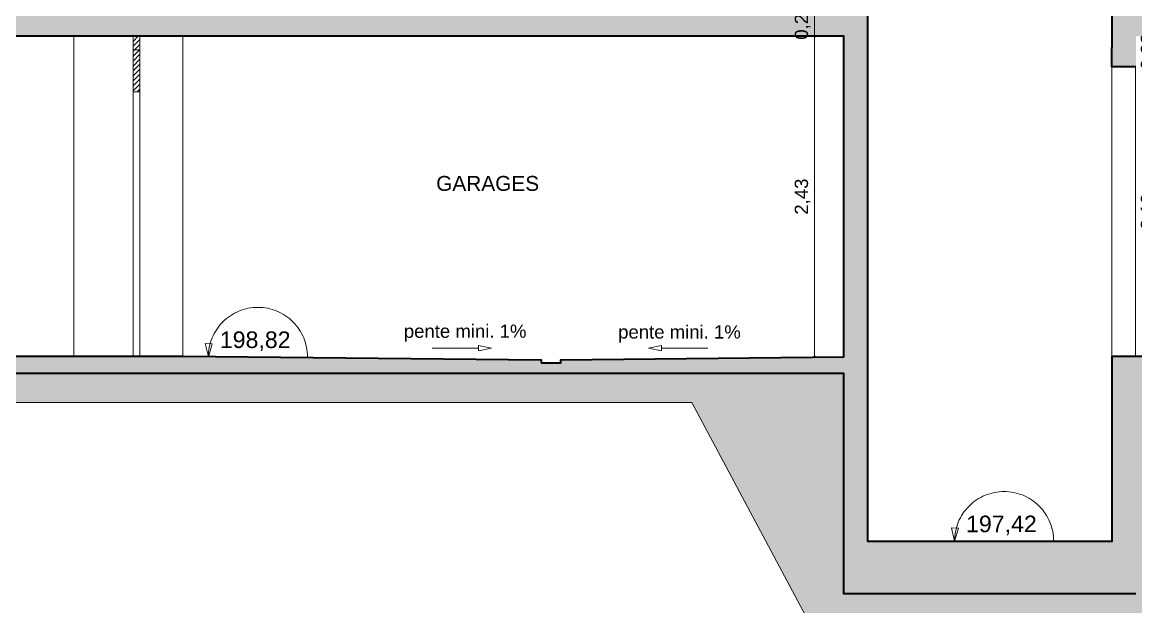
# Model space of a CAD drawing. Header units: metres. Extents: x 1838950 to 1842843, y 5171318 to 5174224.
# Drawn here: x 1841208.36 to 1841216.79, y 5171389.48 to 5171393.91 of the extents above; entities that cross this region are included whole.
import ezdxf

# ---------------------------------------------------------------- set-up
doc = ezdxf.new("R2010")
doc.units = ezdxf.units.M
doc.header["$LTSCALE"] = 0.0254
doc.header["$PDMODE"] = 1
doc.header["$PDSIZE"] = -2
doc.layers.get('0').update_dxf_attribs({"lineweight": 18})
doc.layers.get('DEFPOINTS').update_dxf_attribs({"lineweight": 18})
doc.layers.add('00 CHAZAL Coupe A.5', color=7, linetype='Continuous', lineweight=18)
doc.layers.add('00 CHAZAL INVISIBLE ARCHI', color=7, linetype='Continuous', lineweight=5)
doc.styles.add('Arial', font='arial.ttf')
doc.dimstyles.new('IS', dxfattribs={"dimtxt": 302.065972, "dimasz": 9.92187e-05, "dimexe": 2e-07, "dimexo": 1e-06, "dimgap": 3e-07, "dimtad": 1, "dimzin": 3, "dimtxsty": 'Arial', "dimblk": 'DOT', "dimblk1": 'DOT', "dimblk2": 'DOT', "dimcen": 0, "dimdle": 1e-06, "dimazin": 0, "dimtfac": 1, "dimtix": 1, "dimtmove": 0, "dimatfit": 0, "dimldrblk": 'DOT', "dimfxl": 1e-06, "dimfxlon": 1, "dimfrac": 2, "dimtolj": 1, "dimtzin": 3, "dimarcsym": 0})

# ---------------------------------------------------------------- blocks, each defined once
blk = doc.blocks.new('Groupe-1723-1')
at = {"layer": '00 CHAZAL Coupe A.5', "color": 7, "linetype": 'Continuous', "lineweight": 5, "flags": 128}
blk.add_lwpolyline([(1841209.7732, 5171391.3752), (1841209.7737, 5171391.3936), (1841209.775, 5171391.4119), (1841209.7773, 5171391.4302), (1841209.7804, 5171391.4484), (1841209.7845, 5171391.4663), (1841209.7894, 5171391.4841), (1841209.7952, 5171391.5016), (1841209.8018, 5171391.5188), (1841209.8092, 5171391.5356), (1841209.8175, 5171391.552), (1841209.8266, 5171391.5681), (1841209.8365, 5171391.5836), (1841209.8471, 5171391.5987), (1841209.8584, 5171391.6132), (1841209.8704, 5171391.6272), (1841209.8831, 5171391.6405), (1841209.8964, 5171391.6532), (1841209.9104, 5171391.6652), (1841209.9249, 5171391.6766), (1841209.94, 5171391.6872), (1841209.9555, 5171391.697), (1841209.9715, 5171391.7061), (1841209.988, 5171391.7144), (1841210.0048, 5171391.7218), (1841210.022, 5171391.7285), (1841210.0395, 5171391.7342), (1841210.0573, 5171391.7392), (1841210.0752, 5171391.7432), (1841210.0934, 5171391.7464), (1841210.1116, 5171391.7486), (1841210.13, 5171391.75), (1841210.1484, 5171391.7504), (1841210.1668, 5171391.75), (1841210.1852, 5171391.7486), (1841210.2035, 5171391.7464), (1841210.2216, 5171391.7432), (1841210.2396, 5171391.7392), (1841210.2573, 5171391.7343), (1841210.2748, 5171391.7285), (1841210.292, 5171391.7219), (1841210.3089, 5171391.7144), (1841210.3253, 5171391.7061), (1841210.3413, 5171391.6971), (1841210.3569, 5171391.6872), (1841210.3719, 5171391.6766), (1841210.3865, 5171391.6653), (1841210.4004, 5171391.6532), (1841210.4138, 5171391.6405), (1841210.4265, 5171391.6272), (1841210.4385, 5171391.6133), (1841210.4498, 5171391.5987), (1841210.4604, 5171391.5837), (1841210.4703, 5171391.5681), (1841210.4794, 5171391.5521), (1841210.4876, 5171391.5357), (1841210.4951, 5171391.5188), (1841210.5017, 5171391.5016), (1841210.5075, 5171391.4842), (1841210.5124, 5171391.4664), (1841210.5165, 5171391.4484), (1841210.5196, 5171391.4303), (1841210.5219, 5171391.412), (1841210.5232, 5171391.3936), (1841210.5237, 5171391.3752)], dxfattribs=at)
blk.add_lwpolyline([(1841209.803, 5171391.4743), (1841209.7732, 5171391.3752), (1841209.7495, 5171391.4759)], close=True, dxfattribs=at)
at = {"layer": '00 CHAZAL Coupe A.5', "color": 7, "insert": (1841209.86, 5171391.5682), "char_height": 0.1254, "attachment_point": 1, "rotation": 0.006, "line_spacing_factor": 0.96984, "style": 'Arial'}
blk.add_mtext('198,82', dxfattribs=at)
blk = doc.blocks.new('Groupe-1753-1')
at = {"layer": '00 CHAZAL Coupe A.5', "linetype": 'Continuous', "lineweight": 5}
h = blk.add_hatch(dxfattribs=at)
h.set_pattern_fill('BETON-2', style=0, pattern_type=2)
h.set_pattern_definition([(45, (0, 0), (0.01984375, -0.01763888888889), [])])
h.paths.add_polyline_path([(1841209.205, 5171393.8023), (1841209.255, 5171393.8023), (1841209.255, 5171393.381), (1841209.205, 5171393.381)])
at = {"layer": '00 CHAZAL Coupe A.5', "color": 7, "linetype": 'Continuous', "lineweight": 13, "flags": 128}
blk.add_lwpolyline([(1841209.205, 5171393.8023), (1841209.255, 5171393.8023), (1841209.255, 5171393.381), (1841209.205, 5171393.381)], close=True, dxfattribs=at)
at = {"layer": '00 CHAZAL Coupe A.5', "color": 7, "linetype": 'Continuous', "lineweight": 5, "flags": 128}
blk.add_lwpolyline([(1841209.205, 5171393.701), (1841209.255, 5171393.701), (1841209.255, 5171391.3812), (1841209.205, 5171391.3812)], close=True, dxfattribs=at)
blk = doc.blocks.new('Groupe-1851-1')
at = {"layer": '00 CHAZAL Coupe A.5', "color": 7, "linetype": 'Continuous', "lineweight": 5, "flags": 128}
blk.add_lwpolyline([(1841215.4229, 5171389.981), (1841215.4233, 5171389.9994), (1841215.4247, 5171390.0178), (1841215.427, 5171390.036), (1841215.4301, 5171390.0542), (1841215.4341, 5171390.0722), (1841215.439, 5171390.0899), (1841215.4448, 5171390.1074), (1841215.4514, 5171390.1246), (1841215.4589, 5171390.1414), (1841215.4672, 5171390.1579), (1841215.4763, 5171390.1739), (1841215.4861, 5171390.1894), (1841215.4967, 5171390.2045), (1841215.508, 5171390.219), (1841215.5201, 5171390.233), (1841215.5328, 5171390.2463), (1841215.5461, 5171390.259), (1841215.56, 5171390.271), (1841215.5746, 5171390.2824), (1841215.5896, 5171390.293), (1841215.6052, 5171390.3028), (1841215.6212, 5171390.3119), (1841215.6377, 5171390.3202), (1841215.6545, 5171390.3277), (1841215.6717, 5171390.3343), (1841215.6892, 5171390.3401), (1841215.7069, 5171390.345), (1841215.7249, 5171390.349), (1841215.743, 5171390.3522), (1841215.7613, 5171390.3544), (1841215.7797, 5171390.3558), (1841215.7981, 5171390.3562), (1841215.8165, 5171390.3558), (1841215.8349, 5171390.3544), (1841215.8531, 5171390.3522), (1841215.8713, 5171390.349), (1841215.8892, 5171390.345), (1841215.907, 5171390.3401), (1841215.9245, 5171390.3343), (1841215.9417, 5171390.3277), (1841215.9585, 5171390.3202), (1841215.975, 5171390.312), (1841215.991, 5171390.3029), (1841216.0065, 5171390.293), (1841216.0216, 5171390.2824), (1841216.0361, 5171390.2711), (1841216.0501, 5171390.2591), (1841216.0634, 5171390.2464), (1841216.0761, 5171390.233), (1841216.0881, 5171390.2191), (1841216.0995, 5171390.2046), (1841216.1101, 5171390.1895), (1841216.1199, 5171390.174), (1841216.129, 5171390.1579), (1841216.1373, 5171390.1415), (1841216.1448, 5171390.1246), (1841216.1514, 5171390.1075), (1841216.1572, 5171390.09), (1841216.1621, 5171390.0722), (1841216.1661, 5171390.0543), (1841216.1693, 5171390.0361), (1841216.1715, 5171390.0178), (1841216.1729, 5171389.9995), (1841216.1733, 5171389.9811)], dxfattribs=at)
blk.add_lwpolyline([(1841215.4527, 5171390.0801), (1841215.4229, 5171389.981), (1841215.3991, 5171390.0817)], close=True, dxfattribs=at)
at = {"layer": '00 CHAZAL Coupe A.5', "color": 18, "insert": (1841215.5097, 5171390.1741), "char_height": 0.1254, "attachment_point": 1, "rotation": 0.006, "line_spacing_factor": 0.96984, "style": 'Arial'}
blk.add_mtext('197,42', dxfattribs=at)
blk = doc.blocks.new('_DOT')
at = {"color": 0, "linetype": 'ByBlock', "lineweight": -2}
blk.add_line((-0.5, 0), (-1, 0), dxfattribs=at)
at = {"color": 0, "linetype": 'ByBlock', "const_width": 0.5}
blk.add_lwpolyline([(-0.25, 0, 1), (0.25, 0, 1)], format="xyb", close=True, dxfattribs=at)
blk = doc.blocks.new('*D539')
at = {"layer": '00 CHAZAL Coupe A.5', "color": 0, "linetype": 'Continuous', "lineweight": -2, "transparency": 16777216}
for p, q in [((1841214.3629, 5171394.0441), (1841214.3629, 5171394.0639)), ((1841214.3631, 5171394.0242), (1841214.3629, 5171394.0242)), ((1841214.3629, 5171394.0242), (1841214.3629, 5171393.8023)), ((1841214.3631, 5171393.8023), (1841214.3629, 5171393.8023)), ((1841214.3629, 5171393.7824), (1841214.3629, 5171393.7626))]:
    blk.add_line(p, q, dxfattribs=at)
at = {"layer": 'DEFPOINTS', "color": 0, "transparency": 16777216}
for p in [(1841214.5848, 5171394.0242), (1841214.3629, 5171393.8023), (1841214.5848, 5171393.8023)]:
    blk.add_point(p, dxfattribs=at)
at = {"layer": '00 CHAZAL Coupe A.5', "color": 0, "lineweight": -2, "transparency": 16777216, "xscale": 0.01984375, "yscale": 0.01984375, "zscale": 0.01984375}
for p, rotation in [((1841214.3629, 5171394.0242), 270), ((1841214.3629, 5171393.8023), 90)]:
    blk.add_blockref('_DOT', p, dxfattribs=dict(at, rotation=rotation))
at = {"layer": '00 CHAZAL Coupe A.5', "color": 0, "lineweight": 5, "transparency": 16777216, "insert": (1841214.2725, 5171393.9132), "char_height": 0.10051, "attachment_point": 5, "rotation": 90, "style": 'Arial'}
blk.add_mtext('\\A1;0,22', dxfattribs=at)
blk = doc.blocks.new('*D540')
at = {"layer": '00 CHAZAL Coupe A.5', "color": 0, "linetype": 'Continuous', "lineweight": -2, "transparency": 16777216}
for p, q in [((1841214.3631, 5171393.8023), (1841214.3629, 5171393.8023)), ((1841214.3629, 5171393.7824), (1841214.3629, 5171391.3951)), ((1841214.3631, 5171391.3753), (1841214.3629, 5171391.3753))]:
    blk.add_line(p, q, dxfattribs=at)
at = {"layer": 'DEFPOINTS', "color": 0, "transparency": 16777216}
for p in [(1841214.5848, 5171393.8023), (1841214.3629, 5171391.3753), (1841214.5848, 5171391.3753)]:
    blk.add_point(p, dxfattribs=at)
at = {"layer": '00 CHAZAL Coupe A.5', "color": 0, "lineweight": -2, "transparency": 16777216, "xscale": 0.01984375, "yscale": 0.01984375, "zscale": 0.01984375}
for p, rotation in [((1841214.3629, 5171393.8023), 90), ((1841214.3629, 5171391.3753), 270)]:
    blk.add_blockref('_DOT', p, dxfattribs=dict(at, rotation=rotation))
at = {"layer": '00 CHAZAL Coupe A.5', "color": 0, "lineweight": 5, "transparency": 16777216, "insert": (1841214.2725, 5171392.5888), "char_height": 0.10051, "attachment_point": 5, "rotation": 90, "style": 'Arial'}
blk.add_mtext('\\A1;2,43', dxfattribs=at)
blk = doc.blocks.new('*D554')
at = {"layer": '00 CHAZAL Coupe A.5', "color": 0, "linetype": 'Continuous', "lineweight": -2, "transparency": 16777216}
for p, q in [((1841216.9829, 5171393.8221), (1841216.9829, 5171393.842)), ((1841216.9831, 5171393.8023), (1841216.9829, 5171393.8023)), ((1841216.9829, 5171393.8023), (1841216.9829, 5171393.571)), ((1841216.9827, 5171393.571), (1841216.9829, 5171393.571)), ((1841216.9829, 5171393.5511), (1841216.9829, 5171393.5313))]:
    blk.add_line(p, q, dxfattribs=at)
at = {"layer": 'DEFPOINTS', "color": 0, "transparency": 16777216}
for p in [(1841217.2464, 5171393.8023), (1841216.7687, 5171393.571), (1841216.9829, 5171393.571)]:
    blk.add_point(p, dxfattribs=at)
at = {"layer": '00 CHAZAL Coupe A.5', "color": 0, "lineweight": -2, "transparency": 16777216, "xscale": 0.01984375, "yscale": 0.01984375, "zscale": 0.01984375}
for p, rotation in [((1841216.9829, 5171393.8023), 270), ((1841216.9829, 5171393.571), 90)]:
    blk.add_blockref('_DOT', p, dxfattribs=dict(at, rotation=rotation))
at = {"layer": '00 CHAZAL Coupe A.5', "color": 0, "lineweight": 5, "transparency": 16777216, "insert": (1841216.8925, 5171393.6866), "char_height": 0.10051, "attachment_point": 5, "rotation": 90, "style": 'Arial'}
blk.add_mtext('\\A1;0,23', dxfattribs=at)
blk = doc.blocks.new('*D555')
at = {"layer": '00 CHAZAL Coupe A.5', "color": 0, "linetype": 'Continuous', "lineweight": -2, "transparency": 16777216}
for p, q in [((1841216.9827, 5171393.571), (1841216.9829, 5171393.571)), ((1841216.9829, 5171393.5511), (1841216.9829, 5171391.4008)), ((1841216.9827, 5171391.381), (1841216.9829, 5171391.381))]:
    blk.add_line(p, q, dxfattribs=at)
at = {"layer": 'DEFPOINTS', "color": 0, "transparency": 16777216}
for p in [(1841216.7687, 5171393.571), (1841216.7955, 5171391.381), (1841216.9829, 5171391.381)]:
    blk.add_point(p, dxfattribs=at)
at = {"layer": '00 CHAZAL Coupe A.5', "color": 0, "lineweight": -2, "transparency": 16777216, "xscale": 0.01984375, "yscale": 0.01984375, "zscale": 0.01984375}
for p, rotation in [((1841216.9829, 5171393.571), 90), ((1841216.9829, 5171391.381), 270)]:
    blk.add_blockref('_DOT', p, dxfattribs=dict(at, rotation=rotation))
at = {"layer": '00 CHAZAL Coupe A.5', "color": 0, "lineweight": 5, "transparency": 16777216, "insert": (1841216.8925, 5171392.476), "char_height": 0.10051, "attachment_point": 5, "rotation": 90, "style": 'Arial'}
blk.add_mtext('\\A1;2,19', dxfattribs=at)
blk = doc.blocks.new('Groupe-2016-1')
at = {"layer": '00 CHAZAL Coupe A.5', "color": 7, "linetype": 'Continuous', "lineweight": 5}
for base, p1, p2, picture, middle in [((1841214.3629, 5171393.8023), (1841214.5848, 5171394.0242), (1841214.5848, 5171393.8023), '*D539', (1841214.2725, 5171393.9132)), ((1841214.3629, 5171391.3753), (1841214.5848, 5171393.8023), (1841214.5848, 5171391.3753), '*D540', (1841214.2725, 5171392.5888)), ((1841216.9829, 5171393.571), (1841217.2464, 5171393.8023), (1841216.7687, 5171393.571), '*D554', (1841216.8925, 5171393.6866)), ((1841216.9829, 5171391.381), (1841216.7687, 5171393.571), (1841216.7955, 5171391.381), '*D555', (1841216.8925, 5171392.476))]:
    dim = blk.add_linear_dim(base=base, p1=p1, p2=p2, angle=90, dimstyle='IS', override={"dimtxt": 0.100506, "dimasz": 0.019844, "dimexe": 4e-05, "dimgap": 0.03, "dimpost": '<>', "dimtxsty": 'Arial', "dimdle": 0.0002, "dimtmove": 2, "dimfxl": 0.0002}, dxfattribs=at)
    dim.commit()
    dim.dimension.update_dxf_attribs({"geometry": picture, "text_midpoint": middle})

msp = doc.modelspace()

# ---------------------------------------------------------------- hatches: boundary and pattern name
at = {"layer": '00 CHAZAL Coupe A.5', "linetype": 'Continuous', "lineweight": 0, "true_color": 0xaaaaaa}
h = msp.add_hatch(color=253, dxfattribs=at)
h.paths.add_polyline_path([(1841218.0951, 5171406.0067), (1841217.9351, 5171406.0067), (1841217.9351, 5171405.8743), (1841217.9351, 5171405.8743), (1841217.9351, 5171405.3122), (1841216.7955, 5171405.3122), (1841216.7955, 5171406.1927), (1841216.6155, 5171406.1927), (1841216.6155, 5171406.1921), (1841215.0579, 5171406.1921), (1841215.0579, 5171405.9921), (1841216.6155, 5171405.9921), (1841216.6155, 5171405.4454), (1841216.6155, 5171405.4454), (1841216.6155, 5171404.9154), (1841216.6155, 5171405.4451), (1841216.6155, 5171396.212), (1841216.7937, 5171396.212), (1841216.7937, 5171396.272), (1841216.7955, 5171396.272), (1841216.7955, 5171396.662), (1841218.6937, 5171396.662), (1841218.6937, 5171394.022), (1841216.6155, 5171394.022), (1841216.6155, 5171393.7166), (1841216.6137, 5171393.7166), (1841216.6137, 5171393.571), (1841216.7955, 5171393.571), (1841216.7955, 5171393.8023), (1841218.6937, 5171393.8023), (1841218.6937, 5171391.381), (1841216.6155, 5171391.381), (1841216.6155, 5171390.6854), (1841216.6156, 5171390.6854), (1841216.6156, 5171389.981), (1841214.7649, 5171389.981), (1841214.7649, 5171390.9682), (1841214.7648, 5171390.9682), (1841214.7648, 5171396.8922), (1841214.5848, 5171396.8922), (1841214.5848, 5171396.892), (1841211.438, 5171396.892), (1841211.438, 5171396.892), (1841209.4576, 5171396.892), (1841209.4576, 5171396.892), (1841203.8519, 5171396.892), (1841203.8519, 5171396.9671), (1841203.7105, 5171396.9671), (1841203.7105, 5171396.8732), (1841203.7107, 5171396.8732), (1841203.7107, 5171396.786), (1841202.5629, 5171396.786), (1841202.5629, 5171396.7871), (1841202.4959, 5171396.786), (1841202.4959, 5171396.8024), (1841202.4949, 5171396.8024), (1841202.4949, 5171396.8917), (1841202.4945, 5171396.8917), (1841202.4945, 5171396.9673), (1841202.2949, 5171396.9673), (1841202.2949, 5171396.8542), (1841202.2953, 5171396.8542), (1841202.2953, 5171396.6997), (1841202.2949, 5171396.6997), (1841202.2949, 5171390.2944), (1841202.4949, 5171390.3574), (1841202.4949, 5171391.231), (1841202.4952, 5171391.231), (1841202.4952, 5171391.251), (1841214.5848, 5171391.251), (1841214.5848, 5171389.581), (1841216.7955, 5171389.581), (1841216.7955, 5171391.251), (1841224.2749, 5171391.251), (1841224.2749, 5171390.4504), (1841224.4551, 5171390.505), (1841224.4551, 5171391.381), (1841218.8737, 5171391.381), (1841218.8737, 5171393.8023), (1841219.7929, 5171393.8023), (1841224.4551, 5171393.8514), (1841224.4551, 5171394.1719), (1841222.7637, 5171394.1719), (1841219.783, 5171394.022), (1841218.8737, 5171394.022), (1841218.8737, 5171396.662), (1841224.4551, 5171396.662), (1841224.4551, 5171396.892), (1841216.7955, 5171396.892), (1841216.7955, 5171399.4847), (1841216.7959, 5171399.4847), (1841216.7959, 5171399.4822), (1841217.9351, 5171399.4822), (1841217.9351, 5171399.1626), (1841218.0957, 5171399.1626), (1841218.0957, 5171399.4822), (1841224.4551, 5171399.4822), (1841224.4551, 5171399.7322), (1841216.7955, 5171399.7322), (1841216.7955, 5171402.2722), (1841217.9351, 5171402.2722), (1841217.9351, 5171401.9526), (1841218.0957, 5171401.9526), (1841218.0957, 5171402.2722), (1841224.4551, 5171402.2722), (1841224.4551, 5171402.8722), (1841224.2751, 5171402.8722), (1841224.2751, 5171402.5222), (1841218.0951, 5171402.5222), (1841218.0951, 5171402.7399), (1841217.9351, 5171402.7466), (1841217.9351, 5171402.5225), (1841216.7955, 5171402.5225), (1841216.7955, 5171405.0922), (1841217.9351, 5171405.0922), (1841217.9351, 5171404.983), (1841217.9343, 5171404.983), (1841217.9343, 5171404.8998), (1841218.0951, 5171404.8998)])
h.paths.add_polyline_path([(1841214.5848, 5171396.522), (1841214.5848, 5171394.0163), (1841212.4426, 5171393.9948), (1841212.4426, 5171393.9748), (1841212.2926, 5171393.9748), (1841212.2926, 5171393.9948), (1841209.5803, 5171394.022), (1841202.6449, 5171394.022), (1841202.6449, 5171393.992), (1841202.4949, 5171393.992), (1841202.4949, 5171396.5838), (1841203.8514, 5171396.5838), (1841203.8514, 5171396.662), (1841208.7803, 5171396.662), (1841208.7803, 5171396.522)])
h.paths.add_polyline_path([(1841214.5848, 5171393.8023), (1841214.5848, 5171391.3753), (1841212.4425, 5171391.3539), (1841212.4425, 5171391.3309), (1841212.2925, 5171391.3309), (1841212.2925, 5171391.3539), (1841209.5803, 5171391.381), (1841202.6449, 5171391.381), (1841202.6449, 5171391.351), (1841202.4949, 5171391.351), (1841202.4949, 5171393.8023)])
at = {"layer": '00 CHAZAL Coupe A.5', "linetype": 'Continuous', "lineweight": 18, "true_color": 0x848484}
h = msp.add_hatch(dxfattribs=at)
h.set_pattern_fill('TERRE', color=252, style=0, pattern_type=2)
h.set_pattern_definition([(50.653053618, (8059.75722, -2728.5677), (-2e-14, -0.512282759326), [0.473175133422, -0.18927005337]), (50.653053618, (8059.75794, -2728.71344), (-2e-14, -0.512282759326), [0.66131157138, -0.00113361541]), (50.653053618, (8059.75722, -2728.641), (-2e-14, -0.512282759326), [0.567810160106, -0.094635026684]), (50.653053618, (8059.75722, -2728.4944), (-2e-14, -0.512282759326), [0.378540106738, -0.283905080053]), (-50.653053618, (8059.93722, -2728.20116), (-2e-14, -0.512282759326), [0.047317513342, -0.61512767345]), (-50.653053618, (8059.87722, -2728.20116), (-2e-14, -0.512282759326), [0.094635026684, -0.567810160106]), (-50.653053618, (8059.8174, -2728.20116), (-2e-14, -0.512282759326), [0.141666563576, -0.520778623215]), (-50.653053618, (8059.75722, -2728.20116), (-2e-14, -0.512282759326), [0.18927005337, -0.47317513342]), (50.653053618, (8060.05794, -2728.71344), (-2e-14, -0.512282759326), [0.188136437957, -0.474308748834]), (50.653053618, (8060.11794, -2728.71344), (-2e-14, -0.512282759326), [0.093501411273, -0.56894377552]), (50.653053618, (8059.99794, -2728.71344), (-2e-14, -0.512282759326), [0.28277146464, -0.37967372215]), (-50.653053618, (8060.14722, -2728.2378), (-2e-14, -0.512282759326), [0.047317513342, -0.61512767345]), (-50.653053618, (8060.11722, -2728.27447), (-2e-14, -0.512282759326), [0.094635026684, -0.567810160106]), (-50.653053618, (8060.08722, -2728.31112), (-2e-14, -0.512282759326), [0.141952540027, -0.520492646764]), (-50.653053618, (8060.05722, -2728.34778), (-2e-14, -0.512282759326), [0.18927005337, -0.473175133422]), (-50.653053618, (8060.02722, -2728.38443), (-2e-14, -0.512282759326), [0.18927005337, -0.473175133422]), (-50.653053618, (8059.99722, -2728.4211), (-2e-14, -0.512282759326), [0.18927005337, -0.473175133422]), (-50.653053618, (8059.96722, -2728.45774), (-2e-14, -0.512282759326), [0.18927005337, -0.473175133422]), (-50.653053618, (8059.75722, -2728.27447), (-2e-14, -0.512282759326), [0.141952540027, -0.520492646764]), (-50.653053618, (8059.93722, -2728.4944), (-2e-14, -0.512282759326), [0.18927005337, -0.473175133422]), (-50.653053618, (8059.75722, -2728.34778), (-2e-14, -0.512282759326), [0.094635026684, -0.567810160106]), (-50.653053618, (8059.90722, -2728.53105), (-2e-14, -0.512282759326), [0.18927005337, -0.47317513342]), (-50.653053618, (8059.75722, -2728.42103), (-2e-14, -0.512282759326), [0.04735163323, -0.61509355356]), (-50.653053618, (8059.87723, -2728.5677), (-2e-14, -0.512282759326), [0.188117174406, -0.474328012385]), (-50.653053618, (8059.75722, -2728.49427), (-2e-14, -0.512282759326), [7.8680638e-05, -0.662366506153]), (-50.653053618, (8059.84725, -2728.60432), (-2e-14, -0.512282759326), [0.140796977538, -0.521648209253]), (-50.653053618, (8059.81723, -2728.641), (-2e-14, -0.512282759326), [0.093501564264, -0.568943622526]), (-50.653053618, (8059.78723, -2728.67766), (-2e-14, -0.512282759326), [0.046188138633, -0.616257048158])])
h.paths.add_polyline_path([(1841223.6959, 5171391.0295), (1841217.7959, 5171391.0294), (1841216.8529, 5171389.2662), (1841214.3759, 5171389.2662), (1841213.4329, 5171391.0294), (1841203.1162, 5171391.0294), (1841202.4949, 5171390.3574), (1841202.4949, 5171390.6476), (1841202.4949, 5171391.051), (1841202.4952, 5171391.051), (1841202.4949, 5171391.2292), (1841202.4952, 5171391.2292), (1841202.4952, 5171391.251), (1841214.5848, 5171391.251), (1841214.5848, 5171391.0294), (1841214.5848, 5171391.0294), (1841214.5848, 5171389.581), (1841216.7955, 5171389.581), (1841216.7955, 5171391.251), (1841224.2749, 5171391.251), (1841224.2749, 5171391.2294), (1841224.2749, 5171391.2294), (1841224.2749, 5171391.0295), (1841224.2749, 5171391.0295), (1841224.2749, 5171390.4504)])

# ---------------------------------------------------------------- linework, layer by layer
at = {"layer": '00 CHAZAL Coupe A.5', "color": 7, "linetype": 'Continuous', "lineweight": 13}
for p, q in [((1841208.7551, 5171393.8023), (1841208.7551, 5171391.381)), ((1841209.5803, 5171393.8023), (1841209.5803, 5171391.381)), ((1841211.8192, 5171391.4409), (1841211.4672, 5171391.4409)), ((1841213.2038, 5171391.4409), (1841213.5558, 5171391.4409))]:
    msp.add_line(p, q, dxfattribs=at)
at = {"layer": '00 CHAZAL Coupe A.5', "color": 7, "linetype": 'Continuous', "lineweight": 35, "flags": 128}
for points in [[(1841203.8519, 5171396.892), (1841209.4576, 5171396.892), (1841209.4576, 5171396.892), (1841211.438, 5171396.892), (1841211.438, 5171396.892), (1841214.5848, 5171396.892), (1841214.5848, 5171396.8922), (1841214.7648, 5171396.8922), (1841214.7648, 5171390.9682), (1841214.7649, 5171390.9682), (1841214.7649, 5171389.981), (1841216.6156, 5171389.981), (1841216.6156, 5171390.6854), (1841216.6155, 5171390.6854), (1841216.6155, 5171391.381), (1841218.6937, 5171391.381)], [(1841216.7955, 5171393.571), (1841216.6137, 5171393.571), (1841216.6137, 5171393.7166), (1841216.6155, 5171393.7166), (1841216.6155, 5171394.022), (1841218.6937, 5171394.022)], [(1841216.7955, 5171389.581), (1841214.5848, 5171389.581), (1841214.5848, 5171391.251), (1841202.4952, 5171391.251)]]:
    msp.add_lwpolyline(points, dxfattribs=at)
msp.add_lwpolyline([(1841212.2925, 5171391.3309), (1841212.4425, 5171391.3309), (1841212.4425, 5171391.3539), (1841214.5848, 5171391.3753), (1841214.5848, 5171393.8023), (1841202.4949, 5171393.8023), (1841202.4949, 5171391.351), (1841202.6449, 5171391.351), (1841202.6449, 5171391.381), (1841209.5803, 5171391.381), (1841212.2925, 5171391.3539)], close=True, dxfattribs=at)
at = {"layer": '00 CHAZAL Coupe A.5', "color": 7, "linetype": 'Continuous', "lineweight": 13, "flags": 128}
for points in [[(1841216.6137, 5171393.571), (1841216.7937, 5171393.571), (1841216.7937, 5171391.381), (1841216.6137, 5171391.381)], [(1841211.8192, 5171391.4209), (1841211.8192, 5171391.4609), (1841211.9172, 5171391.4423)], [(1841213.2038, 5171391.4209), (1841213.2038, 5171391.4609), (1841213.1058, 5171391.4423)]]:
    msp.add_lwpolyline(points, close=True, dxfattribs=at)
at = {"layer": '00 CHAZAL Coupe A.5', "color": 7, "linetype": 'Continuous', "lineweight": 5, "flags": 128}
msp.add_lwpolyline([(1841216.8529, 5171389.2662), (1841214.3759, 5171389.2662), (1841213.4329, 5171391.0294), (1841203.1162, 5171391.0294), (1841202.4949, 5171390.3574), (1841202.4949, 5171390.6476), (1841202.4949, 5171391.051), (1841202.4952, 5171391.051), (1841202.4949, 5171391.2292), (1841202.4952, 5171391.2292), (1841202.4952, 5171391.251), (1841214.5848, 5171391.251), (1841214.5848, 5171391.0294), (1841214.5848, 5171391.0294), (1841214.5848, 5171389.581), (1841216.7955, 5171389.581)], dxfattribs=at)

# ---------------------------------------------------------------- block references
at = {"layer": '00 CHAZAL Coupe A.5', "color": 7}
for name in ['Groupe-1753-1', 'Groupe-1723-1', 'Groupe-1851-1']:
    msp.add_blockref(name, (0, 0), dxfattribs=at)
at = {"layer": '00 CHAZAL INVISIBLE ARCHI', "color": 7, "transparency": 33554687}
msp.add_blockref('Groupe-2016-1', (0, 0), dxfattribs=at)

# ---------------------------------------------------------------- texts
at = {"layer": '00 CHAZAL Coupe A.5', "color": 7, "style": 'Arial'}
for s, insert, char_height, attachment_point, line_spacing_factor in [('GARAGES', (1841211.888, 5171392.7451), 0.11286, 2, 0.96984), ('pente mini. 1%', (1841211.2532, 5171391.6204), 0.100506, 1, 0.840696), ('pente mini. 1%', (1841212.8758, 5171391.6148), 0.100506, 1, 0.840696)]:
    msp.add_mtext(s, dxfattribs=dict(at, insert=insert, char_height=char_height, attachment_point=attachment_point, line_spacing_factor=line_spacing_factor))

doc.saveas('drawing.dxf')
